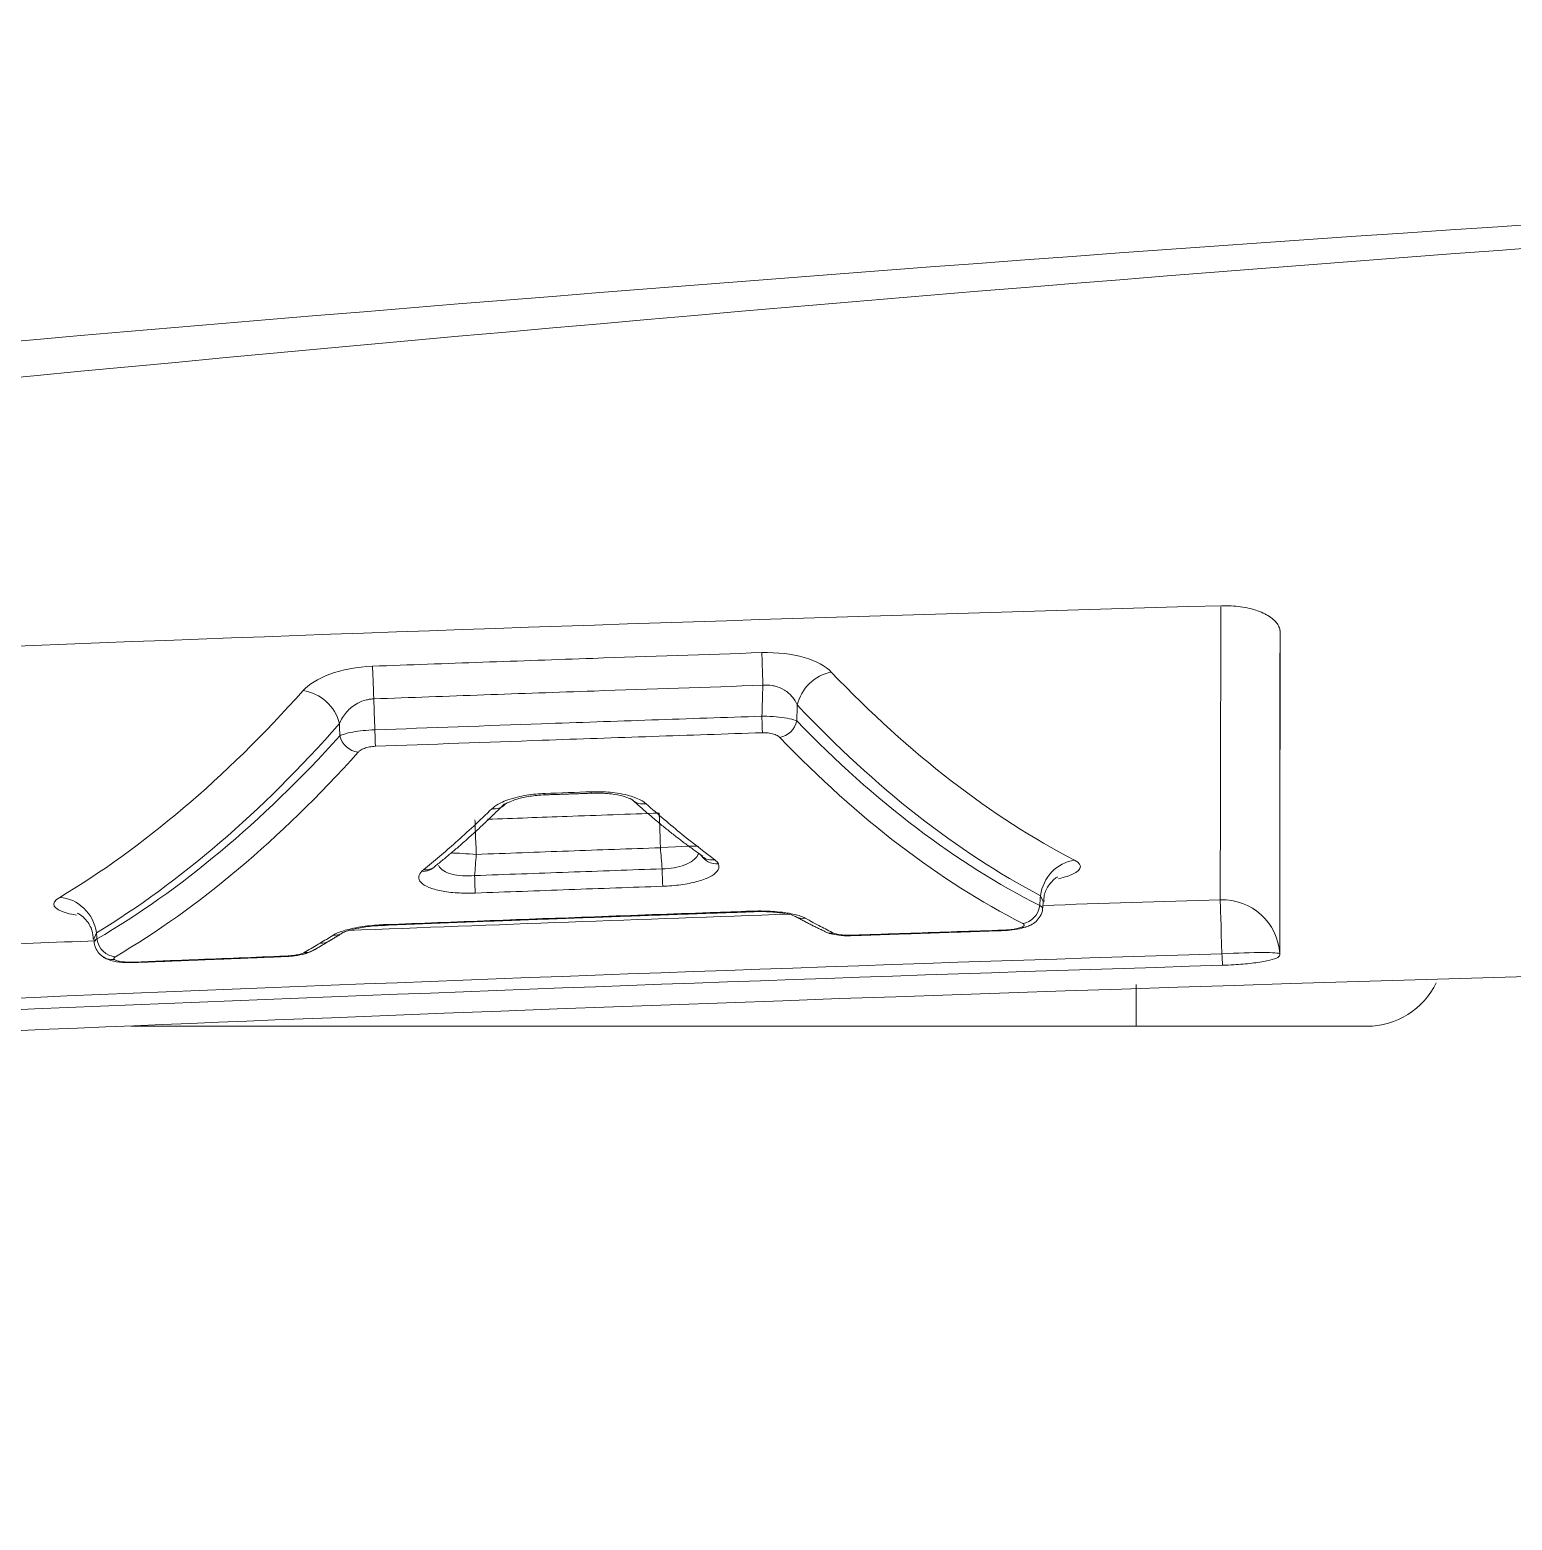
# Model space of a CAD drawing. Header units: millimetres. Extents: x 0 to 594, y 0 to 532.
# Drawn here: x 449.032 to 450.955, y 278.58 to 280.514 of the extents above; entities that cross this region are included whole.
import ezdxf

# ---------------------------------------------------------------- set-up
doc = ezdxf.new("R2010")
doc.units = ezdxf.units.MM
for name, color, linetype, true_color in [('13', 7, 'Continuous', 0xffffff), ('201', 7, 'Continuous', 0xffffff), ('4', 7, 'Continuous', 0xffffff)]:
    doc.layers.add(name, color=color, linetype=linetype, true_color=true_color)

# ---------------------------------------------------------------- blocks, each defined once
blk = doc.blocks.new('_U13')
at = {"layer": '201', "color": 250, "lineweight": 13}
blk.add_arc((430.61169, 282.820884), 53.921515, 175, 359.999943, dxfattribs=at)

msp = doc.modelspace()

# ---------------------------------------------------------------- linework, layer by layer
at = {"layer": '13', "color": 250, "linetype": 'Continuous', "lineweight": 18}
msp.add_circle((430.61169, 282.82088), 80.5978, dxfattribs=at)
at = {"layer": '4', "color": 250, "linetype": 'Continuous', "lineweight": 13}
for p, q in [((449.70004, 279.52303), (449.70011, 279.5212)), ((449.76073, 279.52519), (449.7608, 279.52336)), ((450.34316, 279.39034), (450.34674, 279.38289)), ((449.96804, 279.37028), (449.96807, 279.36954)), ((450.34213, 279.37741), (450.34607, 279.37455)), ((449.49349, 279.35291), (449.49352, 279.35217)), ((450.31729, 279.34887), (450.32455, 279.34961)), ((449.11456, 279.33402), (449.11811, 279.34216)), ((449.11479, 279.33112), (449.11875, 279.33415)), ((450.09814, 279.33902), (450.09815, 279.33849)), ((450.29522, 279.34561), (450.29523, 279.3451)), ((449.36362, 279.31194), (449.36364, 279.31141)), ((450.4672, 279.22088), (450.4672, 279.2751))]:
    msp.add_line(p, q, dxfattribs=at)
at = {"layer": '4', "color": 250, "linetype": 'Continuous', "lineweight": 18}
for p, q in [((449.90438, 279.44096), (449.90285, 279.44247)), ((449.11496, 279.33205), (449.11456, 279.33402)), ((449.16656, 279.30405), (449.16658, 279.30352)), ((450.4672, 279.22088), (449.16321, 279.22088)), ((450.76679, 279.22088), (450.4672, 279.22088))]:
    msp.add_line(p, q, dxfattribs=at)
msp.add_arc((450.76679, 279.32088), 0.1, 270, 334.13403, dxfattribs=at)
at = {"layer": '4', "color": 250, "linetype": 'Continuous', "lineweight": 13}
for centre, major_axis, ratio, start_param, end_param in [((449.98305, 279.6608), (0.00165, -0.04997), 0.000004, 3.5912371, 4.6598031), ((449.47804, 279.64319), (0.00183, -0.04997), 0.000004, 3.5923863, 4.6597631), ((450.07312, 279.63523), (-0.03638, -0.0343), 0.851219, 4.0678302, 5.3902215), ((449.38788, 279.61113), (-0.03752, 0.03305), 0.842329, 4.0064961, 5.3869874), ((449.98155, 279.62458), (0.00083, -0.02499), 0.000008, 4.7655984, 5.8551531), ((450.00408, 279.61846), (-0.01797, -0.01738), 0.854031, 0.9127193, 2.237628), ((449.45671, 279.5992), (0.01856, -0.01675), 0.845326, 4.016887, 5.400416), ((449.47926, 279.60695), (0.00092, -0.02498), 0.000009, 4.7657586, 5.8540942), ((449.63042, 279.52641), (-0.01733, 0.01801), 0.862305, 2.337871, 3.1525119), ((449.83057, 279.53299), (-0.0166, -0.0187), 0.870116, 6.2643657, 7.1135842), ((449.61102, 279.44128), (-0.00185, 0.04997), 0.000003, 0.3087347, 1.5182333), ((449.85007, 279.44994), (-0.00177, 0.04997), 0.000003, 0.3083341, 1.5182517), ((449.61102, 279.44129), (0.04985, -0.00387), 0.05203, 1.5767814, 2.3044328), ((449.85007, 279.44995), (0.04985, 0.00388), 0.052322, 0.0000281, 1.5685816), ((449.92439, 279.45528), (-0.02293, -0.00996), 0.945259, 0.101277, 1.2146605), ((449.53943, 279.4457), (-0.01798, 0.01737), 0.904792, 2.3265528, 3.1487183), ((449.54144, 279.44753), (-0.01576, 0.0194), 0.878051, 2.433437, 3.1458532), ((449.85206, 279.42652), (0.00089, -0.02498), 0.000005, 4.7653588, 5.995084), ((449.91956, 279.46079), (-0.01482, -0.02013), 0.885049, 6.2688281, 7.0128044), ((450.38894, 279.38773), (-0.02326, -0.04426), 0.902389, 3.7024446, 5.1017291), ((449.60873, 279.41768), (0.00093, -0.02498), 0.000005, 4.7653665, 5.9946888), ((449.07236, 279.33954), (-0.02587, 0.04279), 0.896583, 4.2694838, 5.7332089), ((450.57869, 279.31099), (-0.075, 0.00007), 0.988178, 3.1954703, 4.7439674), ((450.57869, 279.31098), (-0.00233, 0.07496), 0.000008, 0.1536964, 1.5181734), ((450.31924, 279.37871), (-0.01128, -0.02231), 0.90355, 0.5443991, 1.9459455), ((450.03712, 279.38535), (-0.01203, -0.02191), 0.900472, 6.2701685, 6.8668413), ((449.14162, 279.33546), (0.01261, -0.02159), 0.897962, 4.2831525, 5.7495637), ((449.40725, 279.35288), (0.01287, -0.02143), 0.896826, 5.7340011, 6.2832998), ((449.4239, 279.3631), (0.01327, -0.02119), 0.894799, 5.7132183, 6.2918375), ((450.07419, 279.36606), (-0.01103, -0.02243), 0.904402, 6.2764856, 6.8176225), ((449.14044, 279.3319), (0.01636, 0.01891), 0.949834, 3.1394452, 3.9214074), ((449.38644, 279.34072), (0.01169, -0.0221), 0.888158, 5.7878745, 6.2898759), ((450.57869, 279.31099), (0.0749, 0.00389), 0.05235, 0.0082676, 1.5697122)]:
    msp.add_ellipse(centre, major_axis=major_axis, ratio=ratio, start_param=start_param, end_param=end_param, dxfattribs=at)
at = {"layer": '4', "color": 250, "linetype": 'Continuous', "lineweight": 18}
msp.add_ellipse((449.38673, 279.34088), major_axis=(0.01237, -0.02173), ratio=0.899196, start_param=5.7600785, end_param=6.2832056, dxfattribs=at)
at = {"layer": '4', "color": 250, "linetype": 'Continuous', "lineweight": 13}
for points, knots in [([(435.36169, 279.18447), (436.01797, 279.1587), (436.6738, 279.15627), (437.98482, 279.18078), (438.64003, 279.20787), (440.60512, 279.318), (441.91521, 279.42955), (444.52872, 279.67528), (445.83313, 279.81027), (448.44372, 280.06313), (449.74978, 280.18189), (451.05929, 280.26671)], [0, 0, 0, 0, 0.125, 0.125, 0.25, 0.25, 0.5, 0.5, 0.75, 0.75, 1, 1, 1, 1]), ([(451.05965, 280.237), (449.75016, 280.14168), (448.44463, 280.01128), (445.83549, 279.73397), (444.53203, 279.58614), (441.92018, 279.31317), (440.61094, 279.18725), (438.64532, 279.0534), (437.98965, 279.01803), (436.6769, 278.97543), (436.01983, 278.96806), (435.36169, 278.98209)], [0, 0, 0, 0, 0.25, 0.25, 0.5, 0.5, 0.75, 0.75, 0.875, 0.875, 1, 1, 1, 1]), ([(449.98156, 279.7058), (449.90847, 279.70339), (449.83538, 279.70091), (449.71464, 279.69672), (449.66699, 279.69504), (449.57169, 279.69164), (449.52404, 279.68991), (449.47639, 279.68816)], [0, 0, 0, 0, 0.4340413, 0.4340413, 0.7170217, 0.7170217, 1, 1, 1, 1]), ([(450.07164, 279.6806), (450.06443, 279.68815), (450.05253, 279.69484), (450.02071, 279.70414), (450.0014, 279.70646), (449.98156, 279.7058)], [0, 0, 0, 0, 0.5, 0.5, 1, 1, 1, 1]), ([(449.47639, 279.68816), (449.45622, 279.68742), (449.43666, 279.68357), (449.40541, 279.67212), (449.39344, 279.66458), (449.38619, 279.65645)], [0, 0, 0, 0, 0.5, 0.5, 1, 1, 1, 1]), ([(449.47794, 279.64582), (449.52558, 279.64756), (449.57321, 279.64928), (449.66848, 279.65268), (449.71612, 279.65436), (449.83682, 279.65854), (449.90989, 279.66101), (449.98296, 279.66342)], [0, 0, 0, 0, 0.2829809, 0.2829809, 0.5659619, 0.5659619, 1, 1, 1, 1]), ([(449.98296, 279.66342), (449.98698, 279.66382), (449.99112, 279.66371), (449.99591, 279.66294), (449.99683, 279.66276), (450.00258, 279.66146), (450.00705, 279.65956), (450.01502, 279.65465), (450.01852, 279.65148), (450.02395, 279.64487), (450.02601, 279.6414), (450.02756, 279.63785)], [0, 0, 0, 0, 0.1877062, 0.1877062, 0.2322377, 0.2322377, 0.4753323, 0.4753323, 0.7453258, 0.7453258, 1, 1, 1, 1]), ([(449.43341, 279.61374), (449.43552, 279.61894), (449.43858, 279.62407), (449.44652, 279.63306), (449.45138, 279.63712), (449.4606, 279.64199), (449.46439, 279.64348), (449.47003, 279.64487), (449.47173, 279.64519), (449.47493, 279.64562), (449.47644, 279.64576), (449.47794, 279.64582)], [0, 0, 0, 0, 0.3471081, 0.3471081, 0.6703537, 0.6703537, 0.8570128, 0.8570128, 0.9336273, 0.9336273, 1, 1, 1, 1]), ([(449.47931, 279.60561), (449.55146, 279.60828), (449.62362, 279.61088), (449.74342, 279.61512), (449.79105, 279.61678), (449.88632, 279.62005), (449.93396, 279.62166), (449.9816, 279.62325)], [0, 0, 0, 0, 0.4309945, 0.4309945, 0.7154973, 0.7154973, 1, 1, 1, 1]), ([(449.9816, 279.62325), (449.98375, 279.62325), (449.98591, 279.62322), (449.99346, 279.62301), (449.99881, 279.62267), (450.00889, 279.62163), (450.01369, 279.62089), (450.02148, 279.61917), (450.02462, 279.61819), (450.02686, 279.61715)], [0, 0, 0, 0, 0.1111624, 0.1111624, 0.3961641, 0.3961641, 0.7033391, 0.7033391, 1, 1, 1, 1]), ([(449.43395, 279.59789), (449.43552, 279.59868), (449.43752, 279.59945), (449.44293, 279.60111), (449.44664, 279.60198), (449.45484, 279.60347), (449.4594, 279.6041), (449.46901, 279.60508), (449.47419, 279.60543), (449.47931, 279.60561)], [0, 0, 0, 0, 0.2064472, 0.2064472, 0.4728505, 0.4728505, 0.733813, 0.733813, 1, 1, 1, 1]), ([(449.98231, 279.60183), (449.93468, 279.60024), (449.88705, 279.59864), (449.79179, 279.59537), (449.74417, 279.59371), (449.62439, 279.58948), (449.55224, 279.58687), (449.4801, 279.58421)], [0, 0, 0, 0, 0.2845014, 0.2845014, 0.5690039, 0.5690039, 1, 1, 1, 1]), ([(450.00484, 279.59569), (450.00375, 279.59681), (450.00221, 279.59788), (449.99836, 279.59968), (449.99597, 279.60045), (449.99093, 279.60146), (449.98825, 279.60176), (449.98447, 279.60187), (449.98339, 279.60186), (449.98231, 279.60183)], [0, 0, 0, 0, 0.3058766, 0.3058766, 0.613059, 0.613059, 0.8918615, 0.8918615, 1, 1, 1, 1]), ([(449.4801, 279.58421), (449.47753, 279.58412), (449.47493, 279.58383), (449.47013, 279.58292), (449.46786, 279.5823), (449.46379, 279.58079), (449.46196, 279.57988), (449.4593, 279.57812), (449.45832, 279.57729), (449.45755, 279.57644)], [0, 0, 0, 0, 0.2581197, 0.2581197, 0.515748, 0.515748, 0.7858626, 0.7858626, 1, 1, 1, 1]), ([(449.63127, 279.50314), (449.63256, 279.5044), (449.63409, 279.50563), (449.63996, 279.50965), (449.64541, 279.51231), (449.65569, 279.51599), (449.66004, 279.51727), (449.67197, 279.52014), (449.6801, 279.52147), (449.69222, 279.52263), (449.69614, 279.52289), (449.70004, 279.52303)], [0, 0, 0, 0, 0.119551, 0.119551, 0.4057418, 0.4057418, 0.5833996, 0.5833996, 0.8687481, 0.8687481, 1, 1, 1, 1]), ([(449.76073, 279.52519), (449.76365, 279.52529), (449.76658, 279.52533), (449.77783, 279.52523), (449.78614, 279.5246), (449.79848, 279.52278), (449.80303, 279.52188), (449.81388, 279.5191), (449.81976, 279.51692), (449.82715, 279.51299), (449.82951, 279.51138), (449.83138, 279.50971)], [0, 0, 0, 0, 0.0961842, 0.0961842, 0.3762128, 0.3762128, 0.5505562, 0.5505562, 0.8314212, 0.8314212, 1, 1, 1, 1]), ([(449.54233, 279.42379), (449.55626, 279.43518), (449.57013, 279.447), (449.5998, 279.47332), (449.61557, 279.48795), (449.63127, 279.50314)], [0, 0, 0, 0, 0.4657425, 0.4657425, 1, 1, 1, 1]), ([(449.83138, 279.50971), (449.8469, 279.49585), (449.86249, 279.48256), (449.89218, 279.45845), (449.90626, 279.44751), (449.92039, 279.43704)], [0, 0, 0, 0, 0.5276018, 0.5276018, 1, 1, 1, 1]), ([(449.84839, 279.49755), (449.80853, 279.49614), (449.76868, 279.49472), (449.69444, 279.49203), (449.66006, 279.49077), (449.62568, 279.4895)], [0, 0, 0, 0, 0.5368873, 0.5368873, 1, 1, 1, 1]), ([(449.61092, 279.44391), (449.65076, 279.44539), (449.6906, 279.44685), (449.77029, 279.44973), (449.81013, 279.45116), (449.84998, 279.45256)], [0, 0, 0, 0, 0.4999997, 0.4999997, 1, 1, 1, 1]), ([(449.85211, 279.4252), (449.85742, 279.42528), (449.8628, 279.42577), (449.87276, 279.42751), (449.87747, 279.42879), (449.8857, 279.43194), (449.8893, 279.43388), (449.89513, 279.43824), (449.89732, 279.44074), (449.89905, 279.44409), (449.89937, 279.44488), (449.89962, 279.44568)], [0, 0, 0, 0, 0.2215921, 0.2215921, 0.4450656, 0.4450656, 0.6763171, 0.6763171, 0.9244061, 0.9244061, 1, 1, 1, 1]), ([(449.56191, 279.42952), (449.562, 279.42935), (449.5621, 279.42917), (449.56356, 279.42668), (449.56575, 279.42449), (449.57156, 279.42088), (449.57516, 279.41936), (449.58341, 279.41714), (449.58817, 279.41639), (449.59816, 279.41576), (449.60353, 279.41586), (449.60878, 279.41635)], [0, 0, 0, 0, 0.0191939, 0.0191939, 0.2774086, 0.2774086, 0.520689, 0.520689, 0.7604257, 0.7604257, 1, 1, 1, 1]), ([(449.60878, 279.41635), (449.64934, 279.41786), (449.68989, 279.41936), (449.771, 279.4223), (449.81155, 279.42376), (449.85211, 279.4252)], [0, 0, 0, 0, 0.5000002, 0.5000002, 1, 1, 1, 1]), ([(449.92522, 279.4315), (449.92545, 279.43097), (449.92562, 279.43045), (449.92637, 279.42719), (449.92556, 279.42437), (449.92123, 279.41916), (449.9178, 279.41668), (449.9089, 279.41228), (449.90341, 279.4103), (449.89097, 279.40697), (449.88387, 279.40557), (449.86892, 279.40352), (449.86087, 279.40284), (449.85291, 279.40256)], [0, 0, 0, 0, 0.0398186, 0.0398186, 0.2487846, 0.2487846, 0.4453608, 0.4453608, 0.6322994, 0.6322994, 0.8161849, 0.8161849, 1, 1, 1, 1]), ([(450.3667, 279.41237), (450.3707, 279.41333), (450.37436, 279.41436), (450.39626, 279.42169), (450.4003, 279.42968), (450.38739, 279.43637)], [0, 0, 0, 0, 0.1481402, 0.1481402, 1, 1, 1, 1]), ([(449.60963, 279.39371), (449.60174, 279.39342), (449.59372, 279.39351), (449.57878, 279.39445), (449.57164, 279.39532), (449.55921, 279.39772), (449.55375, 279.39928), (449.54491, 279.40293), (449.54149, 279.40509), (449.53705, 279.40984), (449.53611, 279.41249), (449.53688, 279.41742), (449.53817, 279.41971), (449.54032, 279.42195)], [0, 0, 0, 0, 0.1645937, 0.1645937, 0.3294504, 0.3294504, 0.4944538, 0.4944538, 0.6657795, 0.6657795, 0.84823, 0.84823, 1, 1, 1, 1]), ([(449.07036, 279.38815), (449.05755, 279.3805), (449.0613, 279.37269), (449.08354, 279.36672), (449.08764, 279.36587), (449.09217, 279.36513)], [0, 0, 0, 0, 0.8381689, 0.8381689, 1, 1, 1, 1]), ([(449.85291, 279.40256), (449.81236, 279.40112), (449.77182, 279.39966), (449.69072, 279.39671), (449.65017, 279.39522), (449.60963, 279.39371)], [0, 0, 0, 0, 0.4999989, 0.4999989, 1, 1, 1, 1]), ([(449.49349, 279.35291), (449.58381, 279.35637), (449.67413, 279.35974), (449.81441, 279.36484), (449.86437, 279.36663), (449.93223, 279.36903), (449.95013, 279.36965), (449.96804, 279.37028)], [0, 0, 0, 0, 0.5709957, 0.5709957, 0.8868203, 0.8868203, 1, 1, 1, 1]), ([(449.96804, 279.37028), (449.97104, 279.37038), (449.97406, 279.37044), (449.98538, 279.37049), (449.99368, 279.37016), (450.00597, 279.36907), (450.01049, 279.36851), (450.02128, 279.36677), (450.02711, 279.36539), (450.03411, 279.36296), (450.03623, 279.36205), (450.03796, 279.36109)], [0, 0, 0, 0, 0.1006029, 0.1006029, 0.3849591, 0.3849591, 0.5619981, 0.5619981, 0.8472045, 0.8472045, 1, 1, 1, 1]), ([(449.42484, 279.33885), (449.42612, 279.33966), (449.4276, 279.34045), (449.43347, 279.34316), (449.43896, 279.34501), (449.44931, 279.34761), (449.45368, 279.34852), (449.46566, 279.3506), (449.47381, 279.35161), (449.48586, 279.35254), (449.48968, 279.35276), (449.49349, 279.35291)], [0, 0, 0, 0, 0.1146011, 0.1146011, 0.4034107, 0.4034107, 0.5826943, 0.5826943, 0.8706574, 0.8706574, 1, 1, 1, 1]), ([(450.03796, 279.36109), (450.04456, 279.35744), (450.05118, 279.35389), (450.06354, 279.34744), (450.06928, 279.34452), (450.07503, 279.34167)], [0, 0, 0, 0, 0.5358015, 0.5358015, 1, 1, 1, 1]), ([(450.29522, 279.34561), (450.29773, 279.34569), (450.30026, 279.34586), (450.3056, 279.34638), (450.30841, 279.34677), (450.31335, 279.34772), (450.31554, 279.34827), (450.31729, 279.34887)], [0, 0, 0, 0, 0.2890838, 0.2890838, 0.6444913, 0.6444913, 1, 1, 1, 1]), ([(450.31729, 279.34887), (450.31891, 279.34943), (450.32017, 279.35004), (450.32173, 279.35129), (450.32206, 279.35194), (450.32176, 279.35318), (450.32112, 279.3538), (450.32003, 279.35435)], [0, 0, 0, 0, 0.333005, 0.333005, 0.666373, 0.666373, 1, 1, 1, 1]), ([(449.38768, 279.3165), (449.39356, 279.31987), (449.39943, 279.32331), (449.40626, 279.32741), (449.40723, 279.32799), (449.4082, 279.32858)], [0, 0, 0, 0, 0.8584863, 0.8584863, 1, 1, 1, 1]), ([(450.07503, 279.34167), (450.07581, 279.34128), (450.07682, 279.34092), (450.07973, 279.34014), (450.08188, 279.33975), (450.08609, 279.33927), (450.08806, 279.33912), (450.09266, 279.33893), (450.09542, 279.33892), (450.09813, 279.33901)], [0, 0, 0, 0, 0.2073685, 0.2073685, 0.5059398, 0.5059398, 0.7243898, 0.7243898, 1, 1, 1, 1]), ([(450.09813, 279.33901), (450.12366, 279.33989), (450.14919, 279.34075), (450.21488, 279.34296), (450.25505, 279.3443), (450.29522, 279.34561)], [0, 0, 0, 0, 0.3885838, 0.3885838, 1, 1, 1, 1]), ([(449.14261, 279.31111), (449.14152, 279.31047), (449.14088, 279.3098), (449.1406, 279.3086), (449.14084, 279.30804), (449.14143, 279.30753)], [0, 0, 0, 0, 0.5360424, 0.5360424, 1, 1, 1, 1]), ([(449.14143, 279.30753), (449.14216, 279.30689), (449.14342, 279.3063), (449.14666, 279.30533), (449.14862, 279.30493), (449.15305, 279.30434), (449.15557, 279.30413), (449.16088, 279.30393), (449.16374, 279.30394), (449.16656, 279.30405)], [0, 0, 0, 0, 0.2684531, 0.2684531, 0.5144107, 0.5144107, 0.7571294, 0.7571294, 1, 1, 1, 1]), ([(449.16656, 279.30405), (449.19205, 279.30509), (449.21754, 279.30612), (449.28322, 279.30876), (449.32342, 279.31036), (449.36362, 279.31194)], [0, 0, 0, 0, 0.3880601, 0.3880601, 1, 1, 1, 1]), ([(449.36362, 279.31194), (449.36468, 279.31199), (449.36575, 279.31204), (449.36979, 279.31232), (449.37274, 279.31264), (449.37803, 279.31345), (449.38046, 279.31396), (449.3845, 279.31507), (449.38618, 279.3157), (449.38739, 279.31634)], [0, 0, 0, 0, 0.1041988, 0.1041988, 0.4039595, 0.4039595, 0.7019082, 0.7019082, 1, 1, 1, 1])]:
    msp.add_open_spline(points, degree=3, knots=knots, dxfattribs=at)
at = {"layer": '4', "color": 250, "linetype": 'Continuous', "lineweight": 18}
for points, degree in [([(445.09859, 279.52138), (446.924, 279.62643), (448.75039, 279.71588), (450.57814, 279.76668)], 3), ([(450.65359, 279.31492), (450.65364, 279.38307), (450.65377, 279.52531), (450.65401, 279.73468)], 3), ([(450.65391, 279.735), (450.65408, 279.73393), (450.65417, 279.73285), (450.65416, 279.73177)], 3), ([(450.65368, 279.31319), (450.65374, 279.38109), (450.65389, 279.52303), (450.65416, 279.73177)], 3), ([(449.70011, 279.5212), (449.7608, 279.52335)], 1), ([(449.55717, 279.42831), (449.60301, 279.46474), (449.64755, 279.50963)], 2), ([(449.814, 279.51444), (449.85878, 279.47366), (449.90486, 279.44152)], 2), ([(449.55752, 279.42846), (449.55689, 279.42789), (449.55736, 279.42823)], 2), ([(449.49352, 279.35209), (449.73078, 279.3613), (449.96807, 279.36932)], 2), ([(450.34607, 279.37453), (450.34673, 279.38279)], 1), ([(449.48891, 279.35165), (449.49354, 279.3519)], 1), ([(450.0251, 279.36348), (450.04405, 279.35287), (450.06319, 279.34403)], 2), ([(449.39909, 279.31917), (449.40963, 279.3251), (449.4201, 279.33161)], 2), ([(449.42012, 279.33147), (449.42866, 279.33654), (449.43716, 279.34203)], 2), ([(450.08464, 279.33888), (450.09069, 279.33792), (450.09814, 279.33856)], 2), ([(450.09815, 279.33844), (450.29524, 279.34502)], 1), ([(449.16658, 279.30347), (449.36364, 279.31134)], 1), ([(445.10016, 279.04194), (446.92563, 279.14687), (448.75174, 279.24288), (450.57934, 279.30002)], 3), ([(449.16356, 279.30354), (449.16657, 279.30356)], 1)]:
    msp.add_open_spline(points, degree=degree, dxfattribs=at)
at = {"layer": '4', "color": 250, "linetype": 'Continuous', "lineweight": 13}
for points in [[(450.57722, 279.76513), (450.57682, 279.57706), (450.57656, 279.44844), (450.57639, 279.38507)], [(450.38739, 279.43637), (450.2794, 279.49236), (450.17355, 279.57386), (450.07164, 279.6806)], [(449.38619, 279.65645), (449.28441, 279.54243), (449.17858, 279.45275), (449.07036, 279.38815)], [(449.98296, 279.66342), (449.98251, 279.65003), (449.98205, 279.63664), (449.9816, 279.62325)], [(449.47931, 279.60561), (449.47885, 279.61901), (449.4784, 279.63241), (449.47794, 279.64582)], [(450.02686, 279.61715), (450.02709, 279.62405), (450.02733, 279.63095), (450.02756, 279.63785)], [(450.02756, 279.63785), (450.12942, 279.52971), (450.23522, 279.4471), (450.34316, 279.39034)], [(450.02686, 279.61715), (450.12875, 279.51186), (450.23442, 279.43185), (450.34213, 279.37741)], [(449.11811, 279.34216), (449.22618, 279.40754), (449.33184, 279.49832), (449.43341, 279.61374)], [(449.11875, 279.33415), (449.22667, 279.39715), (449.33227, 279.48531), (449.43395, 279.59789)], [(449.43341, 279.61374), (449.43359, 279.60846), (449.43377, 279.60317), (449.43395, 279.59789)], [(450.32003, 279.35435), (450.21234, 279.40916), (450.1067, 279.48971), (450.00484, 279.59569)], [(449.45755, 279.57644), (449.35598, 279.46318), (449.25046, 279.37448), (449.14261, 279.31111)], [(449.70004, 279.52303), (449.72027, 279.52375), (449.7405, 279.52447), (449.76073, 279.52519)], [(449.60878, 279.41635), (449.6095, 279.42554), (449.61021, 279.43472), (449.61092, 279.44391)], [(449.84998, 279.45256), (449.85069, 279.44344), (449.8514, 279.43432), (449.85211, 279.4252)], [(449.54032, 279.42195), (449.54091, 279.42257), (449.54158, 279.42318), (449.54233, 279.42379)], [(449.92039, 279.43704), (449.92276, 279.43528), (449.9244, 279.4334), (449.92522, 279.4315)], [(450.34316, 279.39034), (450.34282, 279.38603), (450.34247, 279.38172), (450.34213, 279.37741)], [(450.57639, 279.38507), (450.49965, 279.38269), (450.42292, 279.38023), (450.34619, 279.37771)], [(450.01733, 279.36649), (449.82625, 279.35974), (449.63519, 279.3526), (449.44414, 279.34509)], [(449.11724, 279.33191), (449.063, 279.32966), (449.00876, 279.32739), (448.95453, 279.3251)], [(449.11875, 279.33415), (449.11853, 279.33682), (449.11832, 279.33949), (449.11811, 279.34216)], [(449.4082, 279.32858), (449.41375, 279.33194), (449.4193, 279.33536), (449.42484, 279.33885)], [(445.10096, 279.05733), (446.9259, 279.16208), (448.75149, 279.25813), (450.57857, 279.31492)], [(449.38739, 279.31634), (449.38749, 279.3164), (449.38759, 279.31645), (449.38768, 279.3165)], [(450.57857, 279.31492), (450.57883, 279.30995), (450.57908, 279.30499), (450.57934, 279.30002)], [(450.65368, 279.31319), (450.65365, 279.31377), (450.65362, 279.31434), (450.65359, 279.31492)]]:
    msp.add_open_spline(points, degree=3, dxfattribs=at)
at = {"layer": '4', "color": 250, "linetype": 'Continuous', "lineweight": 18}
for points, knots in [([(450.57814, 279.76668), (450.58642, 279.76691), (450.59483, 279.76645), (450.61066, 279.76424), (450.61828, 279.76243), (450.63158, 279.75775), (450.63743, 279.75481), (450.64658, 279.74825), (450.65, 279.74454), (450.65296, 279.73884), (450.6536, 279.73693), (450.65391, 279.735)], [0, 0, 0, 0, 0.2207419, 0.2207419, 0.4444165, 0.4444165, 0.6680969, 0.6680969, 0.8917745, 0.8917745, 1, 1, 1, 1]), ([(449.64796, 279.50854), (449.64796, 279.50867), (449.6488, 279.50929), (449.6541, 279.51241), (449.66454, 279.51621), (449.6805, 279.51975), (449.69308, 279.52089), (449.70011, 279.52117)], [0, 0, 0, 0, 0.1190708, 0.2934237, 0.4903469, 0.7348791, 1, 1, 1, 1]), ([(449.76082, 279.52317), (449.76231, 279.5233), (449.77098, 279.52387), (449.78596, 279.52271), (449.8016, 279.51974), (449.81076, 279.5165), (449.81401, 279.51419), (449.81379, 279.51448), (449.81367, 279.51459)], [0, 0, 0, 0, 0.0578479, 0.337432, 0.5796979, 0.7828662, 0.9502057, 1, 1, 1, 1]), ([(450.34779, 279.38274), (450.34757, 279.38557), (450.34773, 279.39346), (450.35362, 279.40431), (450.36085, 279.41202), (450.36482, 279.41449), (450.36532, 279.41474), (450.36532, 279.41473)], [0, 0, 0, 0, 0.1532929, 0.4504408, 0.6918339, 0.8884192, 1, 1, 1, 1]), ([(449.09342, 279.36758), (449.09341, 279.36758), (449.09388, 279.3674), (449.09734, 279.36563), (449.10552, 279.35866), (449.11283, 279.34687), (449.11373, 279.33762), (449.11368, 279.33387)], [0, 0, 0, 0, 0.1029238, 0.2687683, 0.4961568, 0.810148, 1, 1, 1, 1]), ([(449.96808, 279.36934), (449.96973, 279.36945), (449.97916, 279.36997), (449.99546, 279.36927), (450.01235, 279.36718), (450.02173, 279.36496), (450.02514, 279.36337), (450.02492, 279.36354), (450.02485, 279.36358)], [0, 0, 0, 0, 0.0616943, 0.3554348, 0.6121262, 0.8207037, 0.9696659, 1, 1, 1, 1]), ([(450.3245, 279.34981), (450.32657, 279.35034), (450.33099, 279.35208), (450.33768, 279.35655), (450.34321, 279.36372), (450.34604, 279.37024), (450.34586, 279.37399), (450.3458, 279.37458)], [0, 0, 0, 0, 0.2051128, 0.4537948, 0.6958356, 0.9526747, 1, 1, 1, 1]), ([(449.43733, 279.34201), (449.43731, 279.342), (449.43723, 279.34193), (449.43962, 279.34326), (449.4463, 279.3456), (449.45905, 279.34865), (449.47435, 279.35097), (449.48503, 279.35153), (449.48891, 279.35165)], [0, 0, 0, 0, 0.0221831, 0.1550134, 0.3338817, 0.5666017, 0.8476374, 1, 1, 1, 1]), ([(450.29523, 279.34513), (450.29677, 279.34514), (450.30283, 279.34531), (450.31333, 279.34651), (450.32079, 279.34857), (450.32427, 279.34989)], [0, 0, 0, 0, 0.1412803, 0.5655007, 1, 1, 1, 1]), ([(454.11169, 279.33551), (452.5481, 279.33274), (450.98531, 279.29396), (447.86077, 279.16983), (446.29932, 279.08419), (443.17694, 278.90196), (441.61601, 278.80408), (439.27302, 278.6985), (438.49175, 278.67047), (436.92796, 278.64628), (436.14547, 278.64954), (435.36169, 278.6862)], [0, 0, 0, 0, 0.25, 0.25, 0.5, 0.5, 0.75, 0.75, 0.875, 0.875, 1, 1, 1, 1]), ([(435.36169, 278.6862), (436.14547, 278.64954), (436.92796, 278.64628), (438.49175, 278.67047), (439.27302, 278.6985), (441.61601, 278.80408), (443.17694, 278.90196), (446.29932, 279.08419), (447.86077, 279.16983), (450.98531, 279.29396), (452.5481, 279.33274), (454.11169, 279.33551)], [0, 0, 0, 0, 0.125, 0.125, 0.25, 0.25, 0.5, 0.5, 0.75, 0.75, 1, 1, 1, 1]), ([(449.11523, 279.33115), (449.11515, 279.32979), (449.11529, 279.32548), (449.11849, 279.31915), (449.12193, 279.31454), (449.12399, 279.31309), (449.12405, 279.31304)], [0, 0, 0, 0, 0.1889128, 0.6160153, 0.9885925, 1, 1, 1, 1]), ([(450.06312, 279.34381), (450.06374, 279.34344), (450.06701, 279.34164), (450.07365, 279.33998), (450.08059, 279.33901), (450.08464, 279.33888)], [0, 0, 0, 0, 0.0954455, 0.4991986, 1, 1, 1, 1]), ([(449.12415, 279.31324), (449.12485, 279.31251), (449.12738, 279.31014), (449.13305, 279.30738), (449.1422, 279.30457), (449.15265, 279.30334), (449.16092, 279.30342), (449.16356, 279.30354)], [0, 0, 0, 0, 0.0683892, 0.2403202, 0.4618576, 0.8336211, 1, 1, 1, 1]), ([(449.36364, 279.31148), (449.3655, 279.3115), (449.37184, 279.31172), (449.38333, 279.31349), (449.39227, 279.31539), (449.3973, 279.31835), (449.39815, 279.31889)], [0, 0, 0, 0, 0.1396094, 0.4841171, 0.9111961, 1, 1, 1, 1]), ([(450.65368, 279.31319), (450.65367, 279.31187), (450.6522, 279.31051), (450.64648, 279.30794), (450.64216, 279.3067), (450.63137, 279.30448), (450.62476, 279.30348), (450.61032, 279.30184), (450.6023, 279.30116), (450.58926, 279.3004), (450.58429, 279.30018), (450.57934, 279.30002)], [0, 0, 0, 0, 0.2211197, 0.2211197, 0.4424349, 0.4424349, 0.660745, 0.660745, 0.8748337, 0.8748337, 1, 1, 1, 1])]:
    msp.add_open_spline(points, degree=3, knots=knots, dxfattribs=at)

# ---------------------------------------------------------------- block references
at = {"layer": '201', "color": 250, "linetype": 'Continuous', "lineweight": 18}
msp.add_blockref('_U13', (0, 0), dxfattribs=at)

doc.saveas('drawing.dxf')
